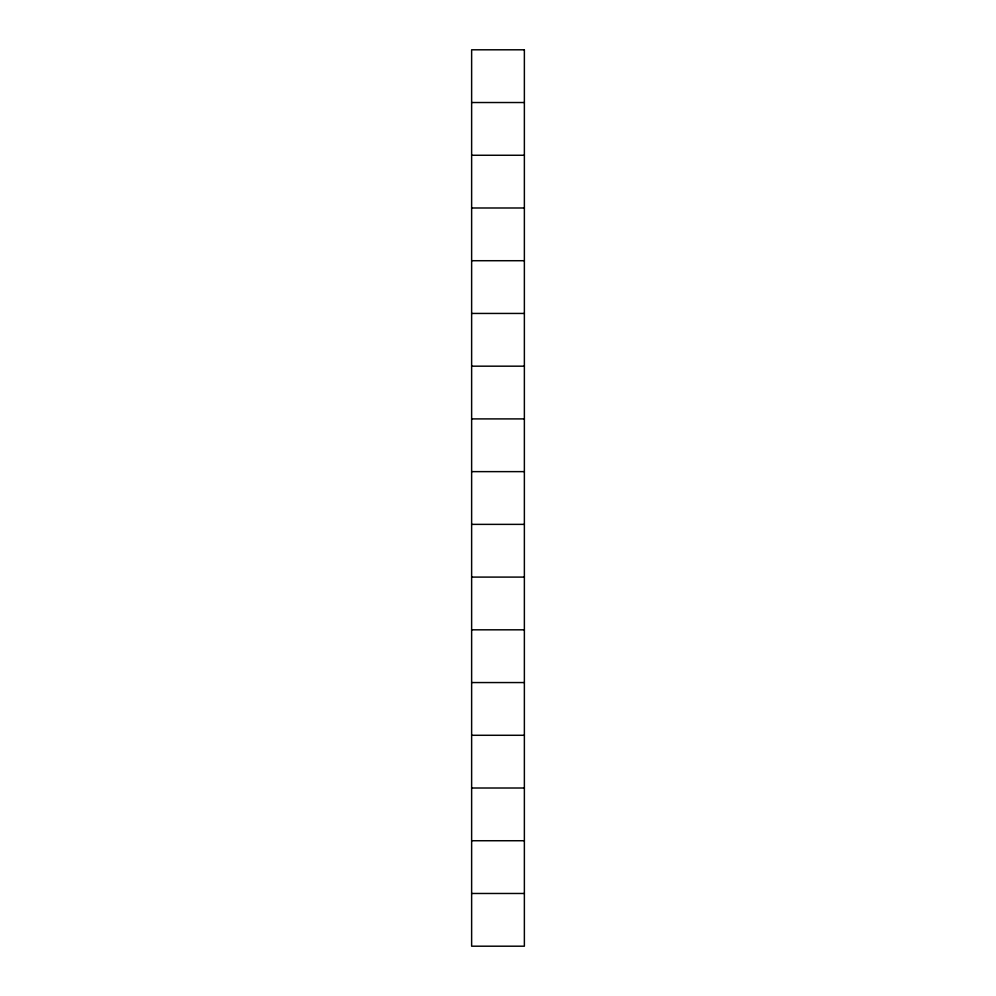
<?xml version="1.0" encoding="UTF-8"?>
<svg xmlns="http://www.w3.org/2000/svg" width="996" height="996" viewBox="0 0 996 996"><rect width="100%" height="100%" fill="white"/><g stroke="black" fill="none" stroke-linecap="round" stroke-linejoin="round"><path stroke-width="1.49" d="M471.631 102.526L524.369 102.526M471.631 155.264L524.369 155.264M471.631 207.99L524.369 207.99M471.631 260.715L524.369 260.715M471.631 313.441L524.369 313.441M471.631 366.179L524.369 366.179M471.631 418.905L524.369 418.905M471.631 471.631L524.369 471.631M471.631 524.369L524.369 524.369M471.631 577.095L524.369 577.095M471.631 629.821L524.369 629.821M471.631 682.559L524.369 682.559M471.631 735.285L524.369 735.285M471.631 788.01L524.369 788.01M471.631 840.736L524.369 840.736M471.631 893.474L524.369 893.474M524.369 49.8L471.631 49.8L471.631 946.2L524.369 946.2L524.369 49.8"/></g></svg>
